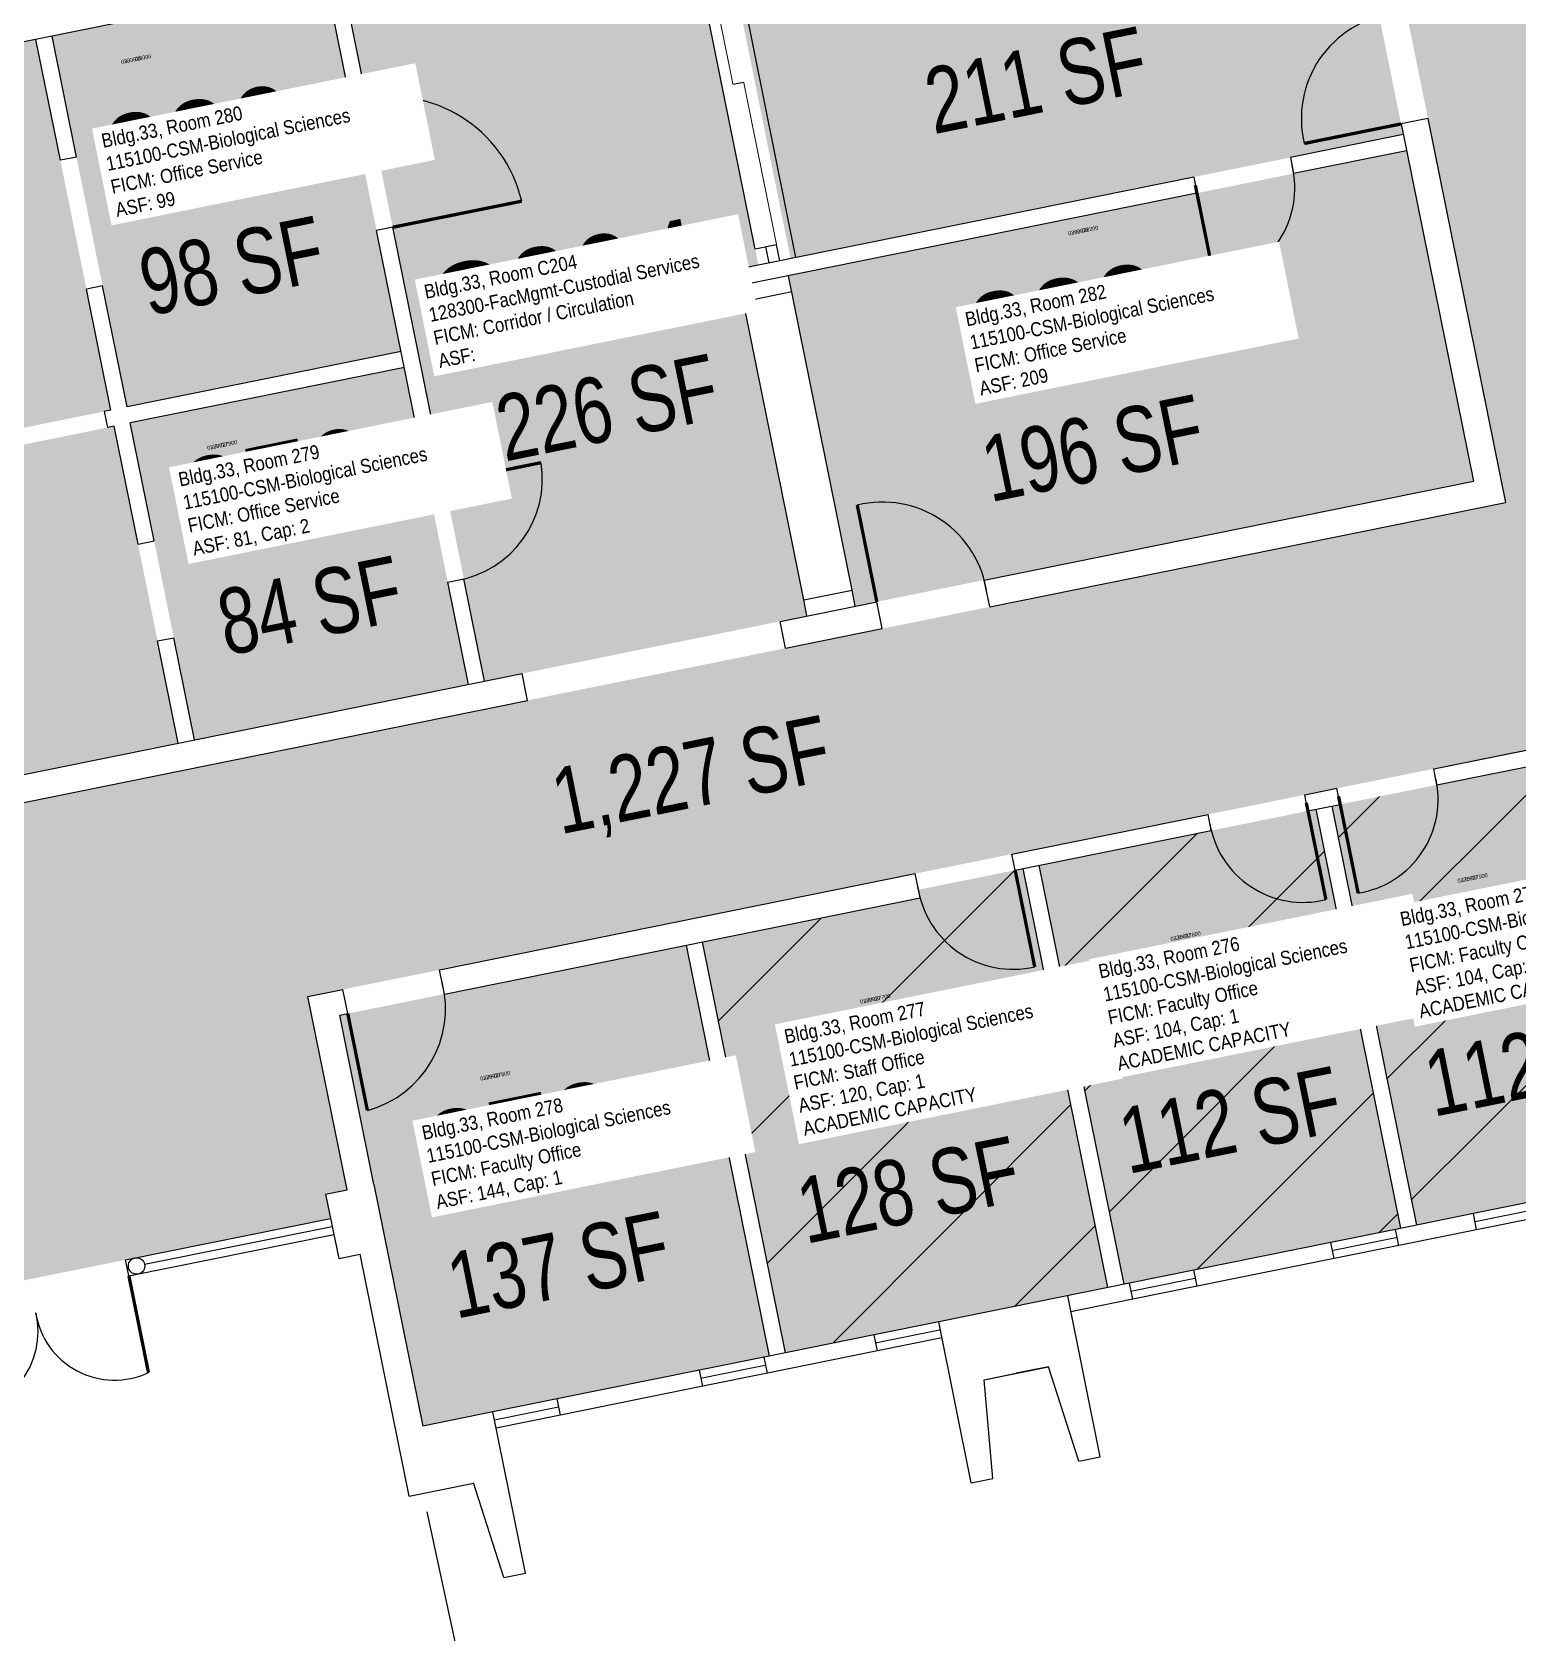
# Model space of a CAD drawing. Header units: inches. Extents: x 0 to 69221025, y 0 to 27683600.
# Drawn here: x 69219518 to 69220060, y 27681070 to 27681654 of the extents above; entities that cross this region are included whole.
import ezdxf
from ezdxf.enums import TextEntityAlignment as Align

# ---------------------------------------------------------------- set-up
doc = ezdxf.new("R2010")
doc.units = ezdxf.units.IN
doc.header["$LTSCALE"] = 0.25
doc.header["$MEASUREMENT"] = 0
for name, color, linetype in [('A-DOOR', 2, 'CONTINUOUS'), ('A-FLOR', 3, 'CONTINUOUS'), ('A-GLAZ', 1, 'CONTINUOUS'), ('A-IDEN-RNUM', 7, 'CONTINUOUS'), ('A-IDEN-SNUM', 4, 'CONTINUOUS'), ('A-IDEN-VNUM', 4, 'CONTINUOUS'), ('A-SITE', 3, 'CONTINUOUS'), ('A-WALL', 5, 'CONTINUOUS'), ('AREA-TEXT', 3, 'CONTINUOUS'), ('Rooms-Capacity', 4, 'CONTINUOUS'), ('Rooms-Category-Color', 7, 'CONTINUOUS'), ('Rooms-College-Color', 7, 'CONTINUOUS'), ('Rooms-Department-Color', 7, 'CONTINUOUS'), ('Rooms-Division-Color', 7, 'CONTINUOUS'), ('Rooms-Information', 7, 'CONTINUOUS')]:
    doc.layers.add(name, color=color, linetype=linetype)
doc.styles.add('CP_AREA', font='arial.ttf', dxfattribs={"height": 15})
doc.styles.add('CP_ROOMSNUMBER', font='arial.ttf', dxfattribs={"height": 1})
doc.styles.add('CP_ROOMVNUMBER', font='arial.ttf', dxfattribs={"width": 0.85, "height": 0.075})
pattern_1 = [(45, (0, 0), (-26.516504294, 26.516504294), [])]

msp = doc.modelspace()

# ---------------------------------------------------------------- hatches: boundary and pattern name
at = {"layer": 'Rooms-Capacity'}
h = msp.add_hatch(dxfattribs=at)
h.set_pattern_fill('ANSI31', color=256, scale=300, style=0)
h.set_pattern_definition(pattern_1)
h.paths.add_polyline_path([(69220023.03, 27681218.97), (69220123.99, 27681239.4), (69220093.06, 27681392.25), (69219992.1, 27681371.83)])
h = msp.add_hatch(dxfattribs=at)
h.set_pattern_fill('ANSI31', color=256, scale=300, style=0)
h.set_pattern_definition(pattern_1)
h.paths.add_polyline_path([(69219986.22, 27681370.64), (69219885.27, 27681350.21), (69219916.2, 27681197.35), (69220017.15, 27681217.78)])
h = msp.add_hatch(dxfattribs=at)
h.set_pattern_fill('ANSI31', color=256, scale=300, style=0)
h.set_pattern_definition(pattern_1)
h.paths.add_polyline_path([(69219879.39, 27681349.02), (69219841.16, 27681341.29), (69219841.76, 27681338.35), (69219762.37, 27681322.28), (69219792.7, 27681172.36), (69219910.32, 27681196.16)])
at = {"layer": 'Rooms-Category-Color', "true_color": 0xadadad}
for points in [[(69220055.39, 27681482.58), (69219375.14, 27681344.94), (69219407.26, 27681186.2), (69219416.28, 27681188.02), (69219418.06, 27681179.2), (69219626.67, 27681221.41), (69219624.89, 27681230.23), (69219632.73, 27681231.82), (69219618.46, 27681302.35), (69220143.81, 27681408.65), (69220052.2, 27681861.43), (69219301.38, 27681709.51), (69219319.22, 27681621.29), (69219999.48, 27681758.93)], [(69219776.11, 27681561.72), (69219774.92, 27681567.61), (69219782.77, 27681569.19), (69219757.58, 27681693.67), (69219761.5, 27681694.46), (69219760.31, 27681700.34), (69219630.93, 27681674.16), (69219682.88, 27681417.41), (69219800.5, 27681441.21)]]:
    msp.add_hatch(color=253, dxfattribs=at).paths.add_polyline_path(points)
at = {"layer": 'Rooms-Category-Color', "true_color": 0xfa9ba3}
for points in [[(69219991.66, 27681747.15), (69219764.22, 27681701.13), (69219765.41, 27681695.25), (69219769.33, 27681696.04), (69219794.52, 27681571.57), (69220018.03, 27681616.8)], [(69219625.05, 27681672.97), (69219525.08, 27681652.74), (69219552.44, 27681517.48), (69219652.42, 27681537.71)], [(69219519.19, 27681651.55), (69219344.73, 27681616.25), (69219372.1, 27681480.99), (69219546.56, 27681516.29)], [(69220019.22, 27681610.92), (69219793.75, 27681565.29), (69219818.14, 27681444.78), (69220043.61, 27681490.4)], [(69219653.61, 27681531.83), (69219553.63, 27681511.6), (69219577.03, 27681395.99), (69219677, 27681416.22)], [(69219547.75, 27681510.41), (69219373.29, 27681475.11), (69219396.68, 27681359.5), (69219571.15, 27681394.8)], [(69220023.03, 27681218.97), (69220123.99, 27681239.4), (69220093.06, 27681392.25), (69219992.1, 27681371.83)], [(69219986.22, 27681370.64), (69219885.27, 27681350.21), (69219916.2, 27681197.35), (69220017.15, 27681217.78)], [(69219879.39, 27681349.02), (69219841.16, 27681341.29), (69219841.76, 27681338.35), (69219762.37, 27681322.28), (69219792.7, 27681172.36), (69219910.32, 27681196.16)], [(69219630.04, 27681295.51), (69219642.53, 27681233.8), (69219660.38, 27681145.59), (69219786.82, 27681171.17), (69219756.49, 27681321.09)]]:
    msp.add_hatch(color=241, dxfattribs=at).paths.add_polyline_path(points)
at = {"layer": 'Rooms-College-Color', "true_color": 0xadadad}
for points in [[(69220055.39, 27681482.58), (69219375.14, 27681344.94), (69219407.26, 27681186.2), (69219416.28, 27681188.02), (69219418.06, 27681179.2), (69219626.67, 27681221.41), (69219624.89, 27681230.23), (69219632.73, 27681231.82), (69219618.46, 27681302.35), (69220143.81, 27681408.65), (69220052.2, 27681861.43), (69219301.38, 27681709.51), (69219319.22, 27681621.29), (69219999.48, 27681758.93)], [(69219776.11, 27681561.72), (69219774.92, 27681567.61), (69219782.77, 27681569.19), (69219757.58, 27681693.67), (69219761.5, 27681694.46), (69219760.31, 27681700.34), (69219630.93, 27681674.16), (69219682.88, 27681417.41), (69219800.5, 27681441.21)]]:
    msp.add_hatch(color=253, dxfattribs=at).paths.add_polyline_path(points)
at = {"layer": 'Rooms-College-Color', "true_color": 0xffe090}
for points in [[(69219991.66, 27681747.15), (69219764.22, 27681701.13), (69219765.41, 27681695.25), (69219769.33, 27681696.04), (69219794.52, 27681571.57), (69220018.03, 27681616.8)], [(69219625.05, 27681672.97), (69219525.08, 27681652.74), (69219552.44, 27681517.48), (69219652.42, 27681537.71)], [(69219519.19, 27681651.55), (69219344.73, 27681616.25), (69219372.1, 27681480.99), (69219546.56, 27681516.29)], [(69220019.22, 27681610.92), (69219793.75, 27681565.29), (69219818.14, 27681444.78), (69220043.61, 27681490.4)], [(69219653.61, 27681531.83), (69219553.63, 27681511.6), (69219577.03, 27681395.99), (69219677, 27681416.22)], [(69219547.75, 27681510.41), (69219373.29, 27681475.11), (69219396.68, 27681359.5), (69219571.15, 27681394.8)], [(69220023.03, 27681218.97), (69220123.99, 27681239.4), (69220093.06, 27681392.25), (69219992.1, 27681371.83)], [(69219986.22, 27681370.64), (69219885.27, 27681350.21), (69219916.2, 27681197.35), (69220017.15, 27681217.78)], [(69219879.39, 27681349.02), (69219841.16, 27681341.29), (69219841.76, 27681338.35), (69219762.37, 27681322.28), (69219792.7, 27681172.36), (69219910.32, 27681196.16)], [(69219630.04, 27681295.51), (69219642.53, 27681233.8), (69219660.38, 27681145.59), (69219786.82, 27681171.17), (69219756.49, 27681321.09)]]:
    msp.add_hatch(color=41, dxfattribs=at).paths.add_polyline_path(points)
at = {"layer": 'Rooms-Department-Color', "true_color": 0xacacac}
for points in [[(69220055.39, 27681482.58), (69219375.14, 27681344.94), (69219407.26, 27681186.2), (69219416.28, 27681188.02), (69219418.06, 27681179.2), (69219626.67, 27681221.41), (69219624.89, 27681230.23), (69219632.73, 27681231.82), (69219618.46, 27681302.35), (69220143.81, 27681408.65), (69220052.2, 27681861.43), (69219301.38, 27681709.51), (69219319.22, 27681621.29), (69219999.48, 27681758.93)], [(69219776.11, 27681561.72), (69219774.92, 27681567.61), (69219782.77, 27681569.19), (69219757.58, 27681693.67), (69219761.5, 27681694.46), (69219760.31, 27681700.34), (69219630.93, 27681674.16), (69219682.88, 27681417.41), (69219800.5, 27681441.21)]]:
    msp.add_hatch(color=253, dxfattribs=at).paths.add_polyline_path(points)
at = {"layer": 'Rooms-Department-Color', "true_color": 0xffe090}
for points in [[(69219991.66, 27681747.15), (69219764.22, 27681701.13), (69219765.41, 27681695.25), (69219769.33, 27681696.04), (69219794.52, 27681571.57), (69220018.03, 27681616.8)], [(69219625.05, 27681672.97), (69219525.08, 27681652.74), (69219552.44, 27681517.48), (69219652.42, 27681537.71)], [(69219519.19, 27681651.55), (69219344.73, 27681616.25), (69219372.1, 27681480.99), (69219546.56, 27681516.29)], [(69220019.22, 27681610.92), (69219793.75, 27681565.29), (69219818.14, 27681444.78), (69220043.61, 27681490.4)], [(69219653.61, 27681531.83), (69219553.63, 27681511.6), (69219577.03, 27681395.99), (69219677, 27681416.22)], [(69219547.75, 27681510.41), (69219373.29, 27681475.11), (69219396.68, 27681359.5), (69219571.15, 27681394.8)], [(69220023.03, 27681218.97), (69220123.99, 27681239.4), (69220093.06, 27681392.25), (69219992.1, 27681371.83)], [(69219986.22, 27681370.64), (69219885.27, 27681350.21), (69219916.2, 27681197.35), (69220017.15, 27681217.78)], [(69219879.39, 27681349.02), (69219841.16, 27681341.29), (69219841.76, 27681338.35), (69219762.37, 27681322.28), (69219792.7, 27681172.36), (69219910.32, 27681196.16)], [(69219630.04, 27681295.51), (69219642.53, 27681233.8), (69219660.38, 27681145.59), (69219786.82, 27681171.17), (69219756.49, 27681321.09)]]:
    msp.add_hatch(color=41, dxfattribs=at).paths.add_polyline_path(points)
at = {"layer": 'Rooms-Division-Color', "true_color": 0xadadad}
for points in [[(69220055.39, 27681482.58), (69219375.14, 27681344.94), (69219407.26, 27681186.2), (69219416.28, 27681188.02), (69219418.06, 27681179.2), (69219626.67, 27681221.41), (69219624.89, 27681230.23), (69219632.73, 27681231.82), (69219618.46, 27681302.35), (69220143.81, 27681408.65), (69220052.2, 27681861.43), (69219301.38, 27681709.51), (69219319.22, 27681621.29), (69219999.48, 27681758.93)], [(69219776.11, 27681561.72), (69219774.92, 27681567.61), (69219782.77, 27681569.19), (69219757.58, 27681693.67), (69219761.5, 27681694.46), (69219760.31, 27681700.34), (69219630.93, 27681674.16), (69219682.88, 27681417.41), (69219800.5, 27681441.21)]]:
    msp.add_hatch(color=253, dxfattribs=at).paths.add_polyline_path(points)
at = {"layer": 'Rooms-Division-Color', "true_color": 0xffe090}
for points in [[(69219991.66, 27681747.15), (69219764.22, 27681701.13), (69219765.41, 27681695.25), (69219769.33, 27681696.04), (69219794.52, 27681571.57), (69220018.03, 27681616.8)], [(69219625.05, 27681672.97), (69219525.08, 27681652.74), (69219552.44, 27681517.48), (69219652.42, 27681537.71)], [(69219519.19, 27681651.55), (69219344.73, 27681616.25), (69219372.1, 27681480.99), (69219546.56, 27681516.29)], [(69220019.22, 27681610.92), (69219793.75, 27681565.29), (69219818.14, 27681444.78), (69220043.61, 27681490.4)], [(69219653.61, 27681531.83), (69219553.63, 27681511.6), (69219577.03, 27681395.99), (69219677, 27681416.22)], [(69219547.75, 27681510.41), (69219373.29, 27681475.11), (69219396.68, 27681359.5), (69219571.15, 27681394.8)], [(69220023.03, 27681218.97), (69220123.99, 27681239.4), (69220093.06, 27681392.25), (69219992.1, 27681371.83)], [(69219986.22, 27681370.64), (69219885.27, 27681350.21), (69219916.2, 27681197.35), (69220017.15, 27681217.78)], [(69219879.39, 27681349.02), (69219841.16, 27681341.29), (69219841.76, 27681338.35), (69219762.37, 27681322.28), (69219792.7, 27681172.36), (69219910.32, 27681196.16)], [(69219630.04, 27681295.51), (69219642.53, 27681233.8), (69219660.38, 27681145.59), (69219786.82, 27681171.17), (69219756.49, 27681321.09)]]:
    msp.add_hatch(color=41, dxfattribs=at).paths.add_polyline_path(points)

# ---------------------------------------------------------------- linework, layer by layer
at = {"layer": 'A-DOOR', "const_width": 1.2, "elevation": 0}
for points in [[(69220017.24, 27681620.72), (69219981.95, 27681613.58)], [(69219942.18, 27681598.39), (69219949.32, 27681563.1)], [(69219649.37, 27681583.01), (69219696.42, 27681592.53)], [(69219668.2, 27681489.98), (69219703.48, 27681497.12)], [(69219825.98, 27681446.36), (69219818.84, 27681481.65)], [(69219994.45, 27681375.36), (69220001.59, 27681340.08)], [(69219982.69, 27681372.98), (69219989.83, 27681337.7)], [(69219876.45, 27681348.43), (69219883.59, 27681313.14)], [(69219632.98, 27681296.1), (69219640.12, 27681260.82)]]:
    msp.add_lwpolyline(points, dxfattribs=at)
at = {"layer": 'A-DOOR', "const_width": 1.2}
msp.add_lwpolyline([(69219553.12, 27681200.41), (69219560.26, 27681165.12)], dxfattribs=at)
at = {"layer": 'A-DOOR'}
for centre, radius, start, end in [((69220019.38, 27681622.73, 0), 38.53, 97.71869, 193.73856), ((69219648.2, 27681581.24, 0), 49.52, 13.17437, 103.17437), ((69219943.94, 27681597.21, 0), 34.53, 278.94912, 13.92822), ((69219666.43, 27681491.15, 0), 37.53, 279.14806, 9.14806), ((69219827.99, 27681444.22, 0), 38.53, 7.71869, 103.73856), ((69219996.22, 27681374.19, 0), 34.53, 278.94912, 13.92822), ((69219981.51, 27681371.22, 0), 34.53, 188.94912, 283.92822), ((69219875.8, 27681347.53, 0), 35.26, 187.77998, 282.75908), ((69219630.33, 27681297.86, 0), 38.32, 284.80513, 14.80513), ((69219490.87, 27681179.92), 29.1, 267.6776, 13.9378), ((69219547.86, 27681191.46), 29.1, 188.93954, 295.19974)]:
    msp.add_arc(centre, radius, start, end, dxfattribs=at)
at = {"layer": 'A-FLOR'}
for p, q in [((69219796.49, 27681571.97, 0), (69219770.12, 27681702.32, 0)), ((69219781.58, 27681575.07, 0), (69219757.58, 27681693.67, 0)), ((69219789.41, 27681576.66, 0), (69219781.58, 27681575.07, 0)), ((69219786.68, 27681569.99, 0), (69219785.49, 27681575.87, 0)), ((69219790.6, 27681570.78, 0), (69219789.41, 27681576.66, 0)), ((69219776.11, 27681561.72, 0), (69219774.92, 27681567.61, 0)), ((69219799.31, 27681447.09, 0), (69219776.11, 27681561.72, 0)), ((69219816.95, 27681450.66, 0), (69219793.75, 27681565.29, 0)), ((69219794.94, 27681559.41, 0), (69219777.3, 27681555.84, 0)), ((69219799.31, 27681447.09, 0), (69219816.95, 27681450.66, 0)), ((69219818.14, 27681444.78, 0), (69219816.95, 27681450.66, 0)), ((69219800.5, 27681441.21, 0), (69219799.31, 27681447.09, 0))]:
    msp.add_line(p, q, dxfattribs=at)
at = {"layer": 'A-GLAZ'}
for p, q in [((69219773.5, 27681635.16, 0), (69219777.41, 27681635.96, 0)), ((69220067.14, 27681227.89), (69220043.62, 27681223.13)), ((69220068.33, 27681222.01), (69220044.81, 27681217.25)), ((69219551.93, 27681206.29), (69219626.67, 27681221.41)), ((69219558.86, 27681204.63), (69219627.27, 27681218.47)), ((69220015.19, 27681217.38), (69219991.66, 27681212.62)), ((69219553.12, 27681200.41), (69219627.86, 27681215.53)), ((69220016.38, 27681211.5), (69219992.85, 27681206.74)), ((69219941.69, 27681202.51), (69219918.16, 27681197.75)), ((69219942.88, 27681196.63), (69219919.35, 27681191.87)), ((69219848.56, 27681183.67), (69219825.04, 27681178.91)), ((69219849.75, 27681177.79), (69219826.23, 27681173.03)), ((69219784.86, 27681170.78), (69219761.33, 27681166.02)), ((69219786.05, 27681164.9), (69219762.52, 27681160.14)), ((69219709.39, 27681155.51), (69219685.87, 27681150.75)), ((69219710.58, 27681149.63), (69219687.06, 27681144.87))]:
    msp.add_line(p, q, dxfattribs=at)
at = {"layer": 'A-GLAZ', "const_width": 0.36, "elevation": 0}
for points in [[(69219761.5, 27681694.46), (69219773.5, 27681635.16)], [(69219789.41, 27681576.66), (69219777.41, 27681635.96)], [(69220044.21, 27681220.19), (69220067.73, 27681224.95)], [(69220015.78, 27681214.44), (69219992.26, 27681209.68)], [(69219942.28, 27681199.57), (69219918.76, 27681194.81)], [(69219825.64, 27681175.97), (69219849.16, 27681180.73)], [(69219785.45, 27681167.84), (69219761.93, 27681163.08)], [(69219709.98, 27681152.59), (69219686.46, 27681147.83)]]:
    msp.add_lwpolyline(points, dxfattribs=at)
at = {"layer": 'A-SITE'}
msp.add_line((69219689.76, 27680985.61), (69219661.9, 27681114.28), dxfattribs=at)
at = {"layer": 'A-WALL'}
for p, q in [((69219644.65, 27681676.94, 0), (69219321.21, 27681611.49, 0)), ((69219633.97, 27681628.87, 0), (69219625.05, 27681672.97, 0)), ((69219639.85, 27681630.06, 0), (69219630.93, 27681674.16, 0)), ((69219528.12, 27681607.45, 0), (69219519.19, 27681651.55, 0)), ((69219534, 27681608.64, 0), (69219525.08, 27681652.74, 0)), ((69219639.85, 27681630.06, 0), (69219633.97, 27681628.87, 0)), ((69220027.04, 27681622.7, 0), (69220017.24, 27681620.72, 0)), ((69220017.24, 27681620.72, 0), (69220043.61, 27681490.4, 0)), ((69220027.04, 27681622.7, 0), (69220055.39, 27681482.58, 0)), ((69220018.03, 27681616.8), (69219976.87, 27681608.47, 0)), ((69219534, 27681608.64, 0), (69219528.12, 27681607.45, 0)), ((69219976.87, 27681608.47, 0), (69219978.06, 27681602.59, 0)), ((69220019.22, 27681610.92), (69219978.06, 27681602.59, 0)), ((69219941.58, 27681601.33, 0), (69219774.92, 27681567.61, 0)), ((69219941.58, 27681601.33, 0), (69219942.77, 27681595.45, 0)), ((69219942.77, 27681595.45, 0), (69219776.11, 27681561.72, 0)), ((69219649.37, 27681583.01, 0), (69219643.49, 27681581.82, 0)), ((69219662.32, 27681488.79, 0), (69219643.49, 27681581.82, 0)), ((69219668.2, 27681489.98, 0), (69219649.37, 27681583.01, 0)), ((69219776.11, 27681561.72, 0), (69219774.92, 27681567.61, 0)), ((69219543.52, 27681561.59, 0), (69219537.64, 27681560.4, 0)), ((69219552.44, 27681517.48, 0), (69219543.52, 27681561.59, 0)), ((69219546.56, 27681516.29, 0), (69219537.64, 27681560.4, 0)), ((69219652.42, 27681537.71, 0), (69219552.44, 27681517.48, 0)), ((69219653.61, 27681531.83, 0), (69219553.63, 27681511.6, 0)), ((69219546.56, 27681516.29, 0), (69219544.14, 27681515.81, 0)), ((69219544.14, 27681515.81, 0), (69219545.33, 27681509.92, 0)), ((69219547.75, 27681510.41, 0), (69219545.33, 27681509.92, 0)), ((69219556.46, 27681467.37, 0), (69219547.75, 27681510.41, 0)), ((69219562.34, 27681468.56, 0), (69219553.63, 27681511.6, 0)), ((69219662.32, 27681488.79, 0), (69219668.2, 27681489.98, 0)), ((69219865.18, 27681454.29, 0), (69220043.61, 27681490.4, 0)), ((69219867.17, 27681444.49, 0), (69220055.39, 27681482.58, 0)), ((69219556.46, 27681467.37, 0), (69219562.34, 27681468.56, 0)), ((69219669.46, 27681453.5, 0), (69219675.34, 27681454.69, 0)), ((69219677, 27681416.22, 0), (69219669.46, 27681453.5, 0)), ((69219682.88, 27681417.41, 0), (69219675.34, 27681454.69, 0)), ((69219867.17, 27681444.49, 0), (69219865.18, 27681454.29, 0)), ((69219790.7, 27681439.22, 0), (69219825.98, 27681446.36, 0)), ((69219827.96, 27681436.56, 0), (69219825.98, 27681446.36, 0)), ((69219792.68, 27681429.42, 0), (69219790.7, 27681439.22, 0)), ((69219563.6, 27681432.08, 0), (69219569.48, 27681433.27, 0)), ((69219577.03, 27681395.99, 0), (69219569.48, 27681433.27, 0)), ((69219792.68, 27681429.42, 0), (69219827.96, 27681436.56, 0)), ((69219571.15, 27681394.8, 0), (69219563.6, 27681432.08, 0)), ((69219373.16, 27681354.74, 0), (69219696.6, 27681420.18, 0)), ((69219698.59, 27681410.38, 0), (69219696.6, 27681420.18, 0)), ((69219375.14, 27681344.94, 0), (69219698.59, 27681410.38, 0)), ((69220029.14, 27681385.44, 0), (69220103.63, 27681400.51, 0)), ((69220030.33, 27681379.56, 0), (69220104.82, 27681394.63, 0)), ((69220030.33, 27681379.56, 0), (69220029.14, 27681385.44, 0)), ((69219982.09, 27681375.92, 0), (69219993.85, 27681378.3, 0)), ((69219983.28, 27681370.04, 0), (69219982.09, 27681375.92, 0)), ((69219995.04, 27681372.42, 0), (69219993.85, 27681378.3, 0)), ((69219875.26, 27681354.31, 0), (69219946.81, 27681368.78, 0)), ((69219948, 27681362.9, 0), (69219946.81, 27681368.78, 0)), ((69219983.28, 27681370.04, 0), (69219995.04, 27681372.42, 0)), ((69220017.15, 27681217.78), (69219986.22, 27681370.64, 0)), ((69220023.03, 27681218.97), (69219992.1, 27681371.83, 0)), ((69219876.45, 27681348.43, 0), (69219948, 27681362.9, 0)), ((69219876.45, 27681348.43, 0), (69219875.26, 27681354.31, 0)), ((69219666.48, 27681312.06, 0), (69219839.97, 27681347.17, 0)), ((69219841.76, 27681338.35, 0), (69219839.97, 27681347.17, 0)), ((69219910.32, 27681196.16), (69219879.39, 27681349.02, 0)), ((69219916.2, 27681197.35), (69219885.27, 27681350.21, 0)), ((69219668.27, 27681303.24, 0), (69219841.76, 27681338.35, 0)), ((69219792.7, 27681172.36), (69219762.37, 27681322.28, 0)), ((69219786.82, 27681171.17), (69219756.49, 27681321.09, 0)), ((69219668.27, 27681303.24), (69219666.48, 27681312.06)), ((69219618.46, 27681302.35, 0), (69219631.2, 27681304.92, 0)), ((69219632.98, 27681296.1), (69219631.2, 27681304.92)), ((69219632.73, 27681231.82), (69219618.46, 27681302.35, 0)), ((69219630.04, 27681295.51, 0), (69219632.98, 27681296.1, 0)), ((69219642.53, 27681233.8), (69219630.04, 27681295.51, 0)), ((69219642.53, 27681233.8), (69219660.38, 27681145.59)), ((69219624.89, 27681230.23), (69219632.73, 27681231.82)), ((69219624.89, 27681230.23), (69219629.65, 27681206.71)), ((69220043.62, 27681223.13), (69220015.19, 27681217.38)), ((69220044.81, 27681217.25, 0), (69220043.62, 27681223.13)), ((69220016.38, 27681211.5, 0), (69220015.19, 27681217.38)), ((69220044.81, 27681217.25), (69220016.38, 27681211.5)), ((69219991.66, 27681212.62), (69219941.69, 27681202.51)), ((69219992.85, 27681206.74, 0), (69219991.66, 27681212.62)), ((69219553.12, 27681200.41), (69219551.93, 27681206.29)), ((69219629.65, 27681206.71), (69219637.49, 27681208.3, 0)), ((69219655.34, 27681120.08), (69219637.49, 27681208.3, 0)), ((69219992.85, 27681206.74), (69219942.88, 27681196.63)), ((69219942.88, 27681196.63, 0), (69219941.69, 27681202.51)), ((69219918.16, 27681197.75), (69219848.56, 27681183.67)), ((69219907.51, 27681134.38, 0), (69219895.61, 27681193.19, 0)), ((69219919.35, 27681191.87, 0), (69219918.16, 27681197.75)), ((69219919.35, 27681191.87), (69219896.8, 27681187.31)), ((69219860.46, 27681124.86, 0), (69219848.56, 27681183.67, 0)), ((69219825.04, 27681178.91), (69219784.86, 27681170.78)), ((69219826.23, 27681173.03, 0), (69219825.04, 27681178.91, 0)), ((69219786.05, 27681164.9, 0), (69219784.86, 27681170.78)), ((69219826.23, 27681173.03), (69219786.05, 27681164.9)), ((69219761.33, 27681166.02), (69219709.39, 27681155.51)), ((69219762.52, 27681160.14, 0), (69219761.33, 27681166.02)), ((69219865.09, 27681162.52), (69219888.6, 27681167.28)), ((69219865.09, 27681162.52, 0), (69219876.85, 27681164.9, 0)), ((69219888.6, 27681167.28, 0), (69219876.85, 27681164.9, 0)), ((69219899.63, 27681132.78, 0), (69219888.6, 27681167.28)), ((69219762.52, 27681160.14), (69219710.58, 27681149.63)), ((69219868.34, 27681126.45, 0), (69219865.09, 27681162.52)), ((69219710.58, 27681149.63, 0), (69219709.38, 27681155.55, 0)), ((69219685.87, 27681150.75), (69219660.38, 27681145.59)), ((69219697.76, 27681091.98, 0), (69219685.86, 27681150.79, 0)), ((69219899.63, 27681132.78), (69219907.51, 27681134.38)), ((69219655.34, 27681120.08), (69219678.86, 27681124.84)), ((69219689.88, 27681090.39, 0), (69219678.85, 27681124.89)), ((69219860.46, 27681124.86), (69219868.34, 27681126.45)), ((69219689.88, 27681090.39), (69219697.76, 27681091.98))]:
    msp.add_line(p, q, dxfattribs=at)
for points in [[(69220029.14, 27681385.44), (69220103.63, 27681400.51)], [(69219982.09, 27681375.92), (69219993.85, 27681378.3)], [(69219875.26, 27681354.31), (69219946.81, 27681368.78)], [(69219666.48, 27681312.06), (69219839.97, 27681347.17)]]:
    msp.add_lwpolyline(points, dxfattribs=at)
msp.add_circle((69219555.92, 27681204.03), 3, dxfattribs=at)

# ---------------------------------------------------------------- texts
at = {"layer": 'A-IDEN-RNUM', "style": 'CP_ROOMSNUMBER'}
for s, p in [('0280-00', (69219550.39, 27681642.59)), ('0282-00', (69219895.93, 27681580.01)), ('C204-00', (69219717.64, 27681564.11)), ('0279-00', (69219581.84, 27681501.74)), ('0275-00', (69220037.99, 27681343.77)), ('0276-00', (69219933.29, 27681322.59)), ('0277-00', (69219820.09, 27681299.68)), ('0278-00', (69219681.42, 27681271.62))]:
    msp.add_text(s, height=1.44, rotation=11.43867, dxfattribs=at).set_placement(p)
at = {"layer": 'A-IDEN-SNUM', "style": 'CP_ROOMSNUMBER'}
for s, p in [('0330028000', (69219550.39, 27681642.59)), ('0330028200', (69219895.93, 27681580.01)), ('0330C20400', (69219717.64, 27681564.11)), ('0330027900', (69219581.84, 27681501.74)), ('0330027500', (69220037.99, 27681343.77)), ('0330027600', (69219933.29, 27681322.59)), ('0330027700', (69219820.09, 27681299.68)), ('0330027800', (69219681.42, 27681271.62))]:
    msp.add_text(s, height=1.44, rotation=11.43867, dxfattribs=at).set_placement(p)
at = {"layer": 'A-IDEN-VNUM', "style": 'CP_ROOMVNUMBER', "width": 0.85}
for s, p in [('280', (69219548.82, 27681586.67)), ('C204', (69219666.57, 27681531.57)), ('282', (69219863.96, 27681521.53)), ('279', (69219577.21, 27681461.65)), ('275', (69220024.34, 27681294.29)), ('276', (69219914.29, 27681275.21)), ('277', (69219799.65, 27681251.45)), ('278', (69219666.02, 27681223.26))]:
    msp.add_text(s, height=36, rotation=11.43867, dxfattribs=at).set_placement(p)
at = {"layer": 'AREA-TEXT', "style": 'CP_AREA', "width": 0.75}
for s, p in [('211 SF', (69219884.05, 27681636.7)), ('98 SF', (69219590.58, 27681568.98)), ('226 SF', (69219727.61, 27681517.28)), ('196 SF', (69219904.71, 27681502.45)), ('84 SF', (69219619.14, 27681445.01)), ('1,227 SF', (69219758.15, 27681383.34)), ('112 SF', (69220066.39, 27681278.19)), ('112 SF', (69219954.93, 27681257.32)), ('128 SF', (69219837.4, 27681231.86)), ('137 SF', (69219709.79, 27681204.51))]:
    msp.add_text(s, height=24, rotation=11.43867, dxfattribs=at).set_placement(p, align=Align.MIDDLE_CENTER)

# ---------------------------------------------------------------- next in the draw order: texts
at = {"layer": 'Rooms-Information', "width": 115.2, "attachment_point": 7, "rotation": 11.43867, "style": 'CP_ROOMVNUMBER', "bg_fill": 3, "box_fill_scale": 1.5, "bg_fill_color": 256, "bg_fill_true_color": 13158600, "bg_fill_transparency": 0}
for s, insert, char_height in [('Bldg.33, Room 280^M^J115100-CSM-Biological Sciences^M^JFICM: Office Service^M^JASF: 99', (69219548.82, 27681586.67), 5.1429), ('Bldg.33, Room 282^M^J115100-CSM-Biological Sciences^M^JFICM: Office Service^M^JASF: 209', (69219863.96, 27681521.53), 5.1429), ('Bldg.33, Room 279^M^J115100-CSM-Biological Sciences^M^JFICM: Office Service^M^JASF: 81, Cap: 2', (69219577.21, 27681461.65), 5.1429), ('Bldg.33, Room 275^M^J115100-CSM-Biological Sciences^M^JFICM: Faculty Office^M^JASF: 104, Cap: 1^M^JACADEMIC CAPACITY', (69220024.34, 27681294.29), 5.14286), ('Bldg.33, Room 278^M^J115100-CSM-Biological Sciences^M^JFICM: Faculty Office^M^JASF: 144, Cap: 1', (69219666.02, 27681223.26), 5.1429)]:
    msp.add_mtext(s, dxfattribs=dict(at, insert=insert, char_height=char_height))

# ---------------------------------------------------------------- next in the draw order: texts
for s, insert, char_height in [('Bldg.33, Room C204^M^J128300-FacMgmt-Custodial Services^M^JFICM: Corridor / Circulation^M^JASF: ', (69219666.57, 27681531.57), 5.1429), ('Bldg.33, Room 276^M^J115100-CSM-Biological Sciences^M^JFICM: Faculty Office^M^JASF: 104, Cap: 1^M^JACADEMIC CAPACITY', (69219914.29, 27681275.21), 5.14286)]:
    msp.add_mtext(s, dxfattribs=dict(at, insert=insert, char_height=char_height))

# ---------------------------------------------------------------- next in the draw order: texts
at = {"layer": 'Rooms-Information', "insert": (69219799.65, 27681251.45), "char_height": 5.14286, "width": 115.2, "attachment_point": 7, "rotation": 11.43867, "style": 'CP_ROOMVNUMBER', "bg_fill": 3, "box_fill_scale": 1.5, "bg_fill_color": 256, "bg_fill_true_color": 13158600, "bg_fill_transparency": 0}
msp.add_mtext('Bldg.33, Room 277^M^J115100-CSM-Biological Sciences^M^JFICM: Staff Office^M^JASF: 120, Cap: 1^M^JACADEMIC CAPACITY', dxfattribs=at)

doc.saveas('drawing.dxf')
